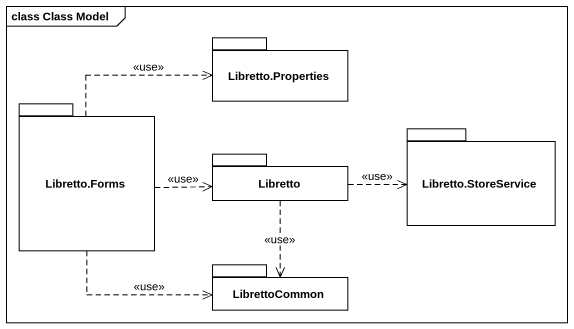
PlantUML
@startuml
mainframe class Class Model
package "Libretto.Properties" as Libretto_Properties {
}
package "Libretto.Forms" as Libretto_Forms {
}
package "Libretto.StoreService" as Libretto_StoreService {
}
package Libretto {
}
package LibrettoCommon {
}
Libretto_Forms .right.> Libretto_Properties : <<use>>
Libretto_Forms .right.> Libretto : <<use>>
Libretto_Forms .right.> LibrettoCommon : <<use>>
Libretto .right.> Libretto_StoreService : <<use>>
Libretto ..> LibrettoCommon : <<use>>
@enduml
